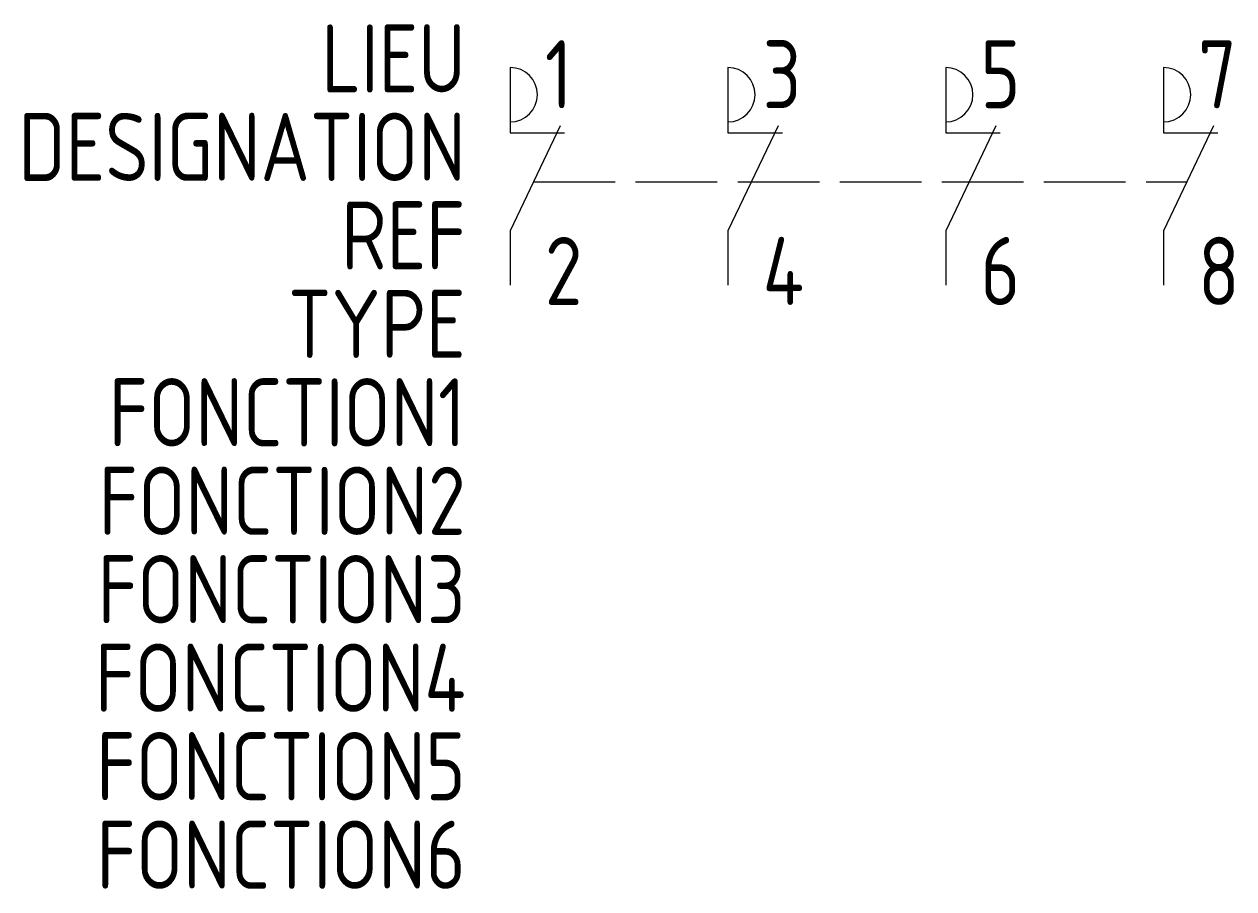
# Model space of a CAD drawing. Extents: x -1602.5 to -1558, y -909.8 to -878.
import ezdxf
from ezdxf.enums import TextEntityAlignment as Align

# ---------------------------------------------------------------- set-up
doc = ezdxf.new("R2010")
doc.units = 0
doc.linetypes.add('ACAD_ISO02W100', pattern=[15, 12, -3])
for name, color, linetype in [('SYMB_FIL', 3, 'CONTINUOUS'), ('SYMB_FIL_FIN', 1, 'CONTINUOUS'), ('SYMB_LIAISON', 1, 'ACAD_ISO02W100'), ('SYMB_REF_CONTACT', 2, 'CONTINUOUS'), ('SYMB_TXT_CONTACT', 2, 'CONTINUOUS'), ('SYMB_TXT_NOM', 3, 'CONTINUOUS')]:
    doc.layers.add(name, color=color, linetype=linetype)
doc.styles.add('NET2_5', font='isocp.shx', dxfattribs={"width": 0.9, "height": 2.5})

msp = doc.modelspace()

# ---------------------------------------------------------------- linework, layer by layer
at = {"layer": 'SYMB_FIL'}
for p, q in [((-1584.634, -879.593), (-1584.634, -881.993)), ((-1576.634, -879.593), (-1576.634, -881.993)), ((-1568.634, -879.593), (-1568.634, -881.993)), ((-1560.634, -879.593), (-1560.634, -881.993)), ((-1582.791, -881.739), (-1584.634, -885.593)), ((-1584.634, -881.993), (-1582.634, -881.993)), ((-1574.791, -881.739), (-1576.634, -885.593)), ((-1576.634, -881.993), (-1574.634, -881.993)), ((-1566.791, -881.739), (-1568.634, -885.593)), ((-1568.634, -881.993), (-1566.634, -881.993)), ((-1558.791, -881.739), (-1560.634, -885.593)), ((-1560.634, -881.993), (-1558.634, -881.993)), ((-1584.634, -885.593), (-1584.634, -887.593)), ((-1576.634, -885.593), (-1576.634, -887.593)), ((-1568.634, -885.593), (-1568.634, -887.593)), ((-1560.634, -885.593), (-1560.634, -887.593))]:
    msp.add_line(p, q, dxfattribs=at)
at = {"layer": 'SYMB_FIL_FIN'}
for centre in [(-1584.634, -880.593), (-1576.634, -880.593), (-1568.634, -880.593), (-1560.634, -880.593)]:
    msp.add_arc(centre, 1, 270, 90, dxfattribs=at)
at = {"layer": 'SYMB_LIAISON', "ltscale": 0.25}
msp.add_line((-1583.773, -883.793), (-1559.773, -883.793), dxfattribs=at)

# ---------------------------------------------------------------- texts
at = {"layer": 'SYMB_REF_CONTACT', "style": 'NET2_5', "width": 0.9, "flags": 8}
msp.add_attdef('REF', text='', height=2.5, dxfattribs=at).set_placement((-1586.269, -887.012), align=Align.RIGHT)
at = {"layer": 'SYMB_TXT_CONTACT', "style": 'NET2_5', "width": 0.9, "flags": 8}
for tag, p, s in [('1', (-1583.359, -881.093), 'R1'), ('3', (-1575.359, -881.093), 'R3'), ('5', (-1567.359, -881.093), 'R5'), ('7', (-1559.359, -881.093), 'R7'), ('2', (-1583.359, -888.32), 'R2'), ('4', (-1575.359, -888.32), 'R4'), ('6', (-1567.359, -888.32), 'R6'), ('8', (-1559.359, -888.32), 'R8')]:
    msp.add_attdef(tag, p, s, height=2.5, dxfattribs=at)
at = {"layer": 'SYMB_TXT_NOM', "style": 'NET2_5', "width": 0.9, "flags": 8}
for tag, text, p in [('LIEU', '', (-1586.269, -880.512)), ('DESIGNATION', 'K?', (-1586.269, -883.762)), ('TYPE', '', (-1586.269, -890.262)), ('FONCTION1', '', (-1586.269, -893.512)), ('FONCTION2', '', (-1586.269, -896.762)), ('FONCTION3', '', (-1586.269, -900.012)), ('FONCTION4', '', (-1586.269, -903.262)), ('FONCTION5', '', (-1586.269, -906.512)), ('FONCTION6', '', (-1586.269, -909.762))]:
    msp.add_attdef(tag, text=text, height=2.5, dxfattribs=at).set_placement(p, align=Align.RIGHT)

doc.saveas('drawing.dxf')
